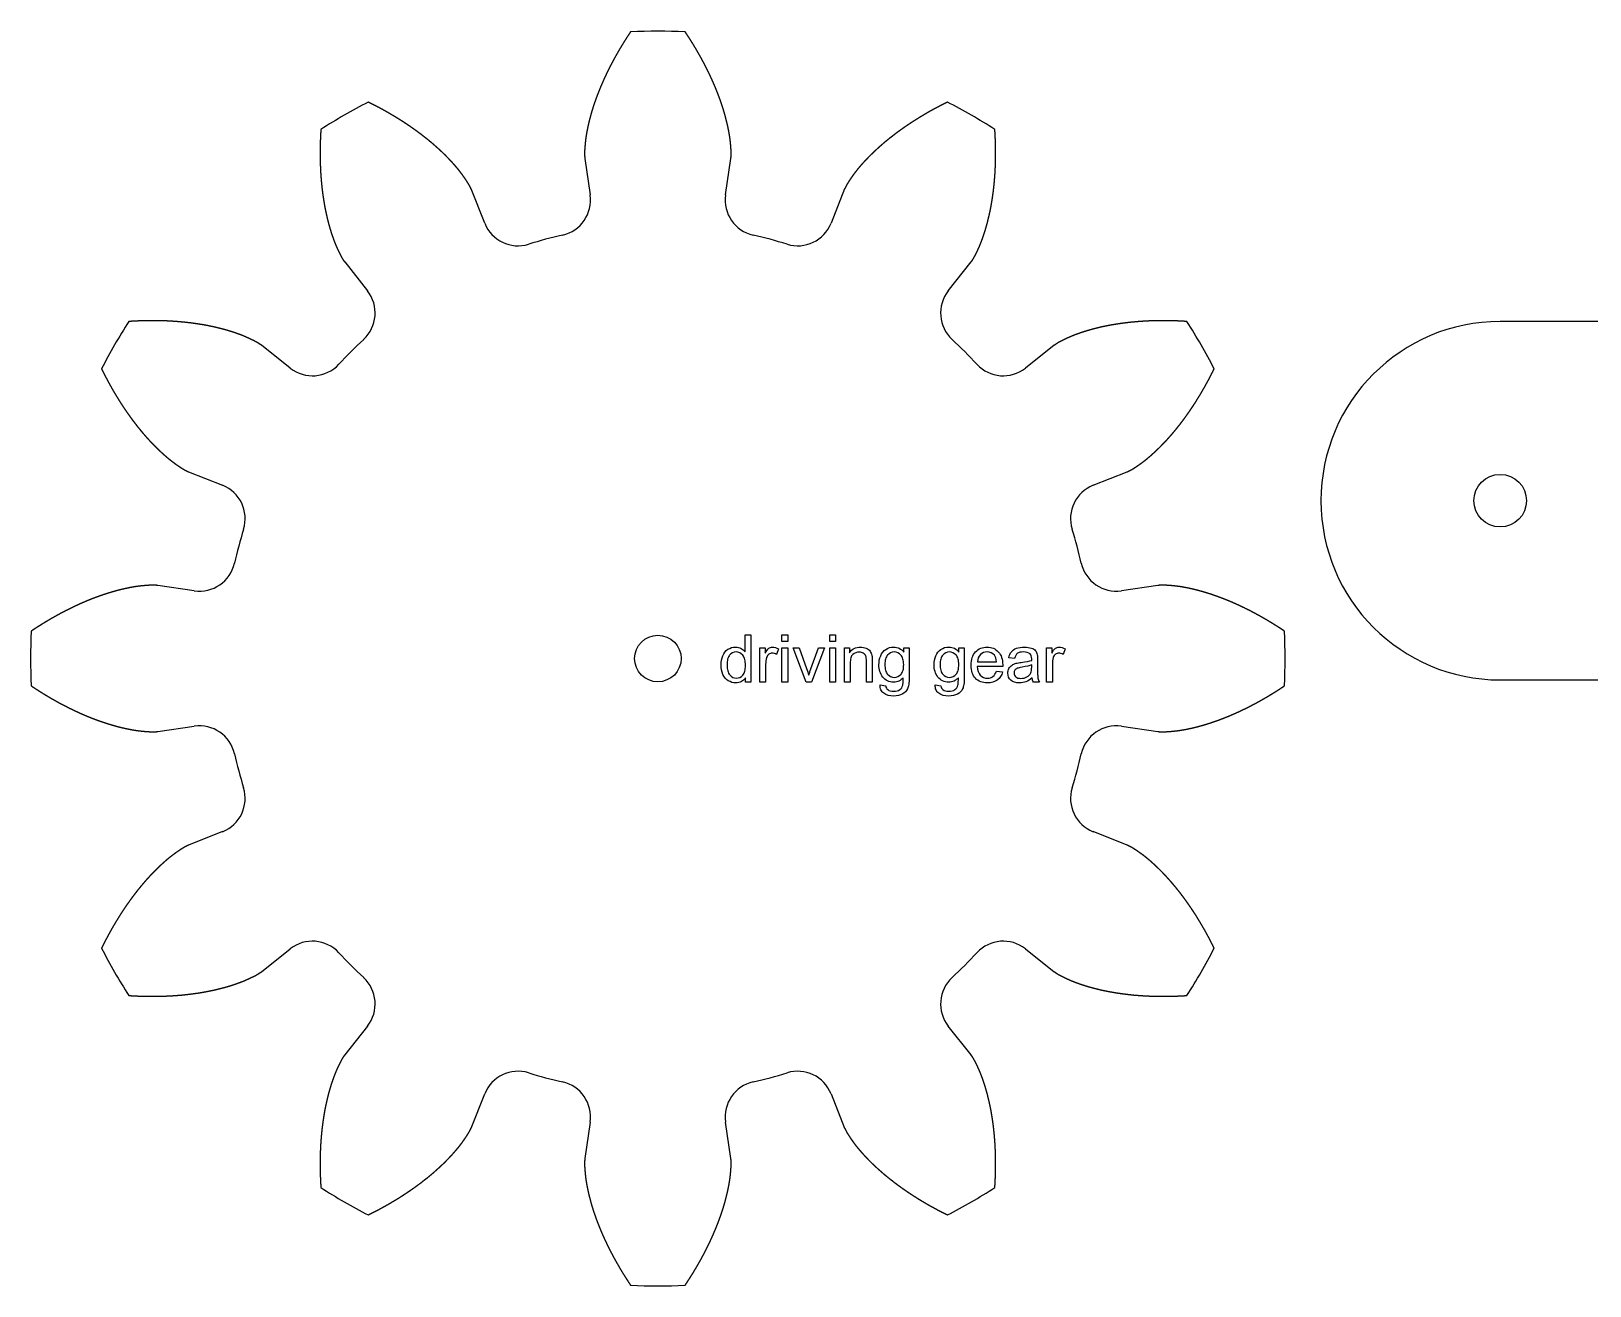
# Model space of a CAD drawing. Header units: millimetres. Extents: x 18 to 1169, y 18 to 1181.
# Drawn here: x 234.1 to 495, y 564.6 to 774.6 of the extents above; entities that cross this region are included whole.
import ezdxf

# ---------------------------------------------------------------- set-up
doc = ezdxf.new("R2010")
doc.units = ezdxf.units.MM
doc.layers.add('cut', color=5, linetype='Continuous', true_color=0x0000ff)
doc.layers.add('line engraving', color=1, linetype='Continuous', true_color=0xff0000)

msp = doc.modelspace()

# ---------------------------------------------------------------- linework, layer by layer
at = {"layer": 'cut', "color": 5, "true_color": 0x0000ff}
for p, q in [((326.78, 753.27), (327.67, 747.18)), ((350.33, 747.18), (351.22, 753.27)), ((310.01, 742.45), (307.74, 748.17)), ((370.26, 748.17), (367.99, 742.45)), ((286.58, 735.95), (290.39, 731.12)), ((387.61, 731.12), (391.42, 735.95)), ((277.47, 718.19), (272.64, 722.01)), ((405.36, 722.01), (400.53, 718.19)), ((260.42, 700.85), (266.14, 698.57)), ((411.86, 698.57), (417.58, 700.85)), ((261.41, 680.91), (255.31, 681.8)), ((422.69, 681.8), (416.59, 680.91)), ((255.31, 657.37), (261.41, 658.26)), ((416.59, 658.26), (422.69, 657.37)), ((266.14, 640.6), (260.42, 638.32)), ((417.58, 638.32), (411.86, 640.6)), ((272.64, 617.16), (277.47, 620.98)), ((400.53, 620.98), (405.36, 617.16)), ((290.39, 608.05), (286.58, 603.22)), ((391.42, 603.22), (387.61, 608.05)), ((307.74, 591), (310.01, 596.72)), ((367.99, 596.72), (370.26, 591)), ((327.67, 591.99), (326.78, 585.9)), ((351.22, 585.9), (350.33, 591.99))]:
    msp.add_line(p, q, dxfattribs=at)
msp.add_lwpolyline([(814.8, 726), (480, 726, 1), (480, 666), (814.8, 666, 1)], format="xyb", close=True, dxfattribs=at)
for centre, radius in [((480, 696), 4.4), ((339, 669.58), 3.9)]:
    msp.add_circle(centre, radius, dxfattribs=at)
for centre, radius, start, end in [((339, 669.58), 105, 87.5067, 92.4933), ((339, 669.58), 105, 117.5067, 122.4933), ((339, 669.58), 105, 57.5067, 62.4933), ((321.73, 746.31), 6, -77.3183, 8.3062), ((356.27, 746.31), 6, 171.6938, -102.6817), ((315.59, 744.66), 6, -158.3062, -72.6817), ((362.41, 744.66), 6, -107.3183, -21.6938), ((339, 669.58), 72.64, 102.6817, 107.3183), ((339, 669.58), 72.64, 72.6817, 77.3183), ((285.68, 727.4), 6, -47.3183, 38.3062), ((392.32, 727.4), 6, 141.6938, -132.6817), ((339, 669.58), 105, 147.5067, 152.4933), ((339, 669.58), 105, 27.5067, 32.4933), ((339, 669.58), 72.64, 132.6817, 137.3183), ((339, 669.58), 72.64, 42.6817, 47.3183), ((281.19, 722.9), 6, -128.3062, -42.6817), ((396.81, 722.9), 6, -137.3183, -51.6938), ((263.92, 693), 6, -17.3183, 68.3062), ((414.08, 693), 6, 111.6938, -162.6817), ((339, 669.58), 72.64, 162.6817, 167.3183), ((339, 669.58), 72.64, 12.6817, 17.3183), ((262.27, 686.85), 6, -98.3062, -12.6817), ((415.73, 686.85), 6, -167.3183, -81.6938), ((339, 669.58), 105, 177.5067, -177.5067), ((339, 669.58), 105, -2.4933, 2.4933), ((262.27, 652.32), 6, 12.6817, 98.3062), ((415.73, 652.32), 6, 81.6938, 167.3183), ((339, 669.58), 72.64, -167.3183, -162.6817), ((339, 669.58), 72.64, -17.3183, -12.6817), ((263.92, 646.17), 6, -68.3062, 17.3183), ((414.08, 646.17), 6, 162.6817, -111.6938), ((339, 669.58), 105, -152.4933, -147.5067), ((281.19, 616.27), 6, 42.6817, 128.3062), ((396.81, 616.27), 6, 51.6938, 137.3183), ((339, 669.58), 105, -32.4933, -27.5067), ((339, 669.58), 72.64, -137.3183, -132.6817), ((339, 669.58), 72.64, -47.3183, -42.6817), ((285.68, 611.77), 6, -38.3062, 47.3183), ((392.32, 611.77), 6, 132.6817, -141.6938), ((315.59, 594.5), 6, 72.6817, 158.3062), ((339, 669.58), 72.64, -107.3183, -102.6817), ((339, 669.58), 72.64, -77.3183, -72.6817), ((362.41, 594.5), 6, 21.6938, 107.3183), ((321.73, 592.86), 6, -8.3062, 77.3183), ((356.27, 592.86), 6, 102.6817, -171.6938), ((339, 669.58), 105, -122.4933, -117.5067), ((339, 669.58), 105, -62.4933, -57.5067), ((339, 669.58), 105, -92.4933, -87.5067)]:
    msp.add_arc(centre, radius, start, end, dxfattribs=at)
for points in [[(334.43, 774.48), (334.39, 774.43), (334.32, 774.31), (334.2, 774.14), (334.05, 773.9), (333.86, 773.61), (333.67, 773.32), (333.48, 773.02), (333.3, 772.73), (333.11, 772.43), (332.93, 772.14), (332.76, 771.84), (332.58, 771.55), (332.41, 771.25), (332.24, 770.95), (332.07, 770.66), (331.9, 770.36), (331.73, 770.06), (331.57, 769.76), (331.41, 769.46), (331.25, 769.16), (331.1, 768.86), (330.94, 768.56), (330.79, 768.26), (330.64, 767.96), (330.49, 767.66), (330.35, 767.35), (330.2, 767.05), (330.06, 766.75), (329.93, 766.44), (329.79, 766.14), (329.66, 765.84), (329.53, 765.53), (329.4, 765.23), (329.27, 764.92), (329.15, 764.62), (329.03, 764.31), (328.91, 764.01), (328.79, 763.7), (328.68, 763.4), (328.57, 763.09), (328.46, 762.78), (328.36, 762.48), (328.25, 762.17), (328.15, 761.86), (328.06, 761.55), (327.96, 761.25), (327.87, 760.94), (327.78, 760.63), (327.7, 760.32), (327.62, 760.02), (327.54, 759.71), (327.46, 759.4), (327.39, 759.09), (327.32, 758.78), (327.25, 758.48), (327.19, 758.17), (327.13, 757.86), (327.07, 757.55), (327.02, 757.24), (326.97, 756.94), (326.92, 756.63), (326.89, 756.32), (326.85, 756.01), (326.82, 755.71), (326.8, 755.4), (326.77, 755.09), (326.75, 754.79), (326.74, 754.48), (326.73, 754.18), (326.73, 753.87), (326.74, 753.63), (326.76, 753.45), (326.77, 753.33), (326.78, 753.27)], [(351.22, 753.27), (351.23, 753.33), (351.24, 753.45), (351.26, 753.63), (351.27, 753.87), (351.27, 754.18), (351.26, 754.48), (351.25, 754.79), (351.23, 755.09), (351.2, 755.4), (351.18, 755.71), (351.15, 756.01), (351.11, 756.32), (351.08, 756.63), (351.03, 756.94), (350.98, 757.24), (350.93, 757.55), (350.87, 757.86), (350.81, 758.17), (350.75, 758.48), (350.68, 758.78), (350.61, 759.09), (350.54, 759.4), (350.46, 759.71), (350.38, 760.02), (350.3, 760.32), (350.22, 760.63), (350.13, 760.94), (350.04, 761.25), (349.94, 761.55), (349.85, 761.86), (349.75, 762.17), (349.64, 762.48), (349.54, 762.78), (349.43, 763.09), (349.32, 763.4), (349.21, 763.7), (349.09, 764.01), (348.97, 764.31), (348.85, 764.62), (348.73, 764.92), (348.6, 765.23), (348.47, 765.53), (348.34, 765.84), (348.21, 766.14), (348.07, 766.44), (347.94, 766.75), (347.8, 767.05), (347.65, 767.35), (347.51, 767.66), (347.36, 767.96), (347.21, 768.26), (347.06, 768.56), (346.9, 768.86), (346.75, 769.16), (346.59, 769.46), (346.43, 769.76), (346.27, 770.06), (346.1, 770.36), (345.93, 770.66), (345.76, 770.95), (345.59, 771.25), (345.42, 771.55), (345.24, 771.84), (345.07, 772.14), (344.89, 772.43), (344.7, 772.73), (344.52, 773.02), (344.33, 773.32), (344.14, 773.61), (343.95, 773.9), (343.8, 774.14), (343.68, 774.31), (343.61, 774.43), (343.57, 774.48)], [(307.74, 748.17), (307.72, 748.22), (307.67, 748.33), (307.59, 748.5), (307.48, 748.72), (307.33, 748.98), (307.17, 749.24), (307, 749.5), (306.83, 749.75), (306.66, 750.01), (306.48, 750.26), (306.31, 750.51), (306.12, 750.76), (305.94, 751), (305.74, 751.25), (305.55, 751.49), (305.35, 751.73), (305.14, 751.97), (304.94, 752.21), (304.73, 752.44), (304.52, 752.67), (304.3, 752.91), (304.09, 753.14), (303.87, 753.37), (303.64, 753.59), (303.42, 753.82), (303.19, 754.04), (302.96, 754.26), (302.73, 754.48), (302.49, 754.7), (302.25, 754.92), (302.01, 755.14), (301.77, 755.35), (301.53, 755.57), (301.28, 755.78), (301.03, 755.99), (300.78, 756.2), (300.53, 756.4), (300.27, 756.61), (300.01, 756.81), (299.75, 757.01), (299.49, 757.22), (299.23, 757.42), (298.96, 757.61), (298.7, 757.81), (298.43, 758), (298.16, 758.2), (297.88, 758.39), (297.61, 758.58), (297.33, 758.77), (297.05, 758.96), (296.77, 759.14), (296.49, 759.33), (296.21, 759.51), (295.92, 759.69), (295.63, 759.87), (295.35, 760.05), (295.06, 760.23), (294.76, 760.41), (294.47, 760.58), (294.17, 760.75), (293.88, 760.93), (293.58, 761.1), (293.28, 761.26), (292.98, 761.43), (292.67, 761.6), (292.37, 761.76), (292.06, 761.92), (291.75, 762.09), (291.44, 762.24), (291.13, 762.4), (290.88, 762.53), (290.69, 762.62), (290.57, 762.68), (290.51, 762.71)], [(387.49, 762.71), (387.43, 762.68), (387.31, 762.62), (387.12, 762.53), (386.87, 762.4), (386.56, 762.24), (386.25, 762.09), (385.94, 761.92), (385.63, 761.76), (385.33, 761.6), (385.02, 761.43), (384.72, 761.26), (384.42, 761.1), (384.12, 760.93), (383.83, 760.75), (383.53, 760.58), (383.24, 760.41), (382.94, 760.23), (382.65, 760.05), (382.37, 759.87), (382.08, 759.69), (381.79, 759.51), (381.51, 759.33), (381.23, 759.14), (380.95, 758.96), (380.67, 758.77), (380.39, 758.58), (380.12, 758.39), (379.84, 758.2), (379.57, 758), (379.3, 757.81), (379.04, 757.61), (378.77, 757.42), (378.51, 757.22), (378.25, 757.01), (377.99, 756.81), (377.73, 756.61), (377.47, 756.4), (377.22, 756.2), (376.97, 755.99), (376.72, 755.78), (376.47, 755.57), (376.23, 755.35), (375.99, 755.14), (375.75, 754.92), (375.51, 754.7), (375.27, 754.48), (375.04, 754.26), (374.81, 754.04), (374.58, 753.82), (374.36, 753.59), (374.13, 753.37), (373.91, 753.14), (373.7, 752.91), (373.48, 752.67), (373.27, 752.44), (373.06, 752.21), (372.86, 751.97), (372.65, 751.73), (372.45, 751.49), (372.26, 751.25), (372.06, 751), (371.88, 750.76), (371.69, 750.51), (371.52, 750.26), (371.34, 750.01), (371.17, 749.75), (371, 749.5), (370.83, 749.24), (370.67, 748.98), (370.52, 748.72), (370.41, 748.5), (370.33, 748.33), (370.28, 748.22), (370.26, 748.17)], [(282.59, 758.15), (282.59, 758.08), (282.58, 757.94), (282.57, 757.73), (282.55, 757.45), (282.53, 757.1), (282.52, 756.75), (282.5, 756.4), (282.49, 756.06), (282.48, 755.71), (282.47, 755.37), (282.46, 755.02), (282.46, 754.68), (282.46, 754.33), (282.46, 753.99), (282.46, 753.65), (282.46, 753.31), (282.47, 752.96), (282.48, 752.62), (282.49, 752.28), (282.5, 751.95), (282.52, 751.61), (282.53, 751.27), (282.55, 750.93), (282.57, 750.6), (282.6, 750.26), (282.62, 749.93), (282.65, 749.6), (282.68, 749.26), (282.71, 748.93), (282.75, 748.6), (282.78, 748.27), (282.82, 747.94), (282.86, 747.61), (282.91, 747.29), (282.95, 746.96), (283, 746.64), (283.05, 746.31), (283.1, 745.99), (283.16, 745.67), (283.21, 745.35), (283.27, 745.03), (283.34, 744.71), (283.4, 744.39), (283.47, 744.08), (283.54, 743.76), (283.61, 743.45), (283.69, 743.14), (283.76, 742.83), (283.84, 742.52), (283.92, 742.21), (284.01, 741.9), (284.1, 741.6), (284.19, 741.29), (284.28, 740.99), (284.38, 740.69), (284.48, 740.39), (284.58, 740.1), (284.69, 739.8), (284.79, 739.51), (284.9, 739.22), (285.02, 738.93), (285.14, 738.64), (285.26, 738.36), (285.39, 738.08), (285.52, 737.8), (285.66, 737.53), (285.79, 737.25), (285.93, 736.98), (286.07, 736.71), (286.23, 736.44), (286.36, 736.24), (286.47, 736.09), (286.54, 736), (286.58, 735.95)], [(391.42, 735.95), (391.46, 736), (391.53, 736.09), (391.64, 736.24), (391.77, 736.44), (391.93, 736.71), (392.07, 736.98), (392.21, 737.25), (392.34, 737.53), (392.48, 737.8), (392.61, 738.08), (392.74, 738.36), (392.86, 738.64), (392.98, 738.93), (393.1, 739.22), (393.21, 739.51), (393.31, 739.8), (393.42, 740.1), (393.52, 740.39), (393.62, 740.69), (393.72, 740.99), (393.81, 741.29), (393.9, 741.6), (393.99, 741.9), (394.08, 742.21), (394.16, 742.52), (394.24, 742.83), (394.31, 743.14), (394.39, 743.45), (394.46, 743.76), (394.53, 744.08), (394.6, 744.39), (394.66, 744.71), (394.73, 745.03), (394.79, 745.35), (394.84, 745.67), (394.9, 745.99), (394.95, 746.31), (395, 746.64), (395.05, 746.96), (395.09, 747.29), (395.14, 747.61), (395.18, 747.94), (395.22, 748.27), (395.25, 748.6), (395.29, 748.93), (395.32, 749.26), (395.35, 749.6), (395.38, 749.93), (395.4, 750.26), (395.43, 750.6), (395.45, 750.93), (395.47, 751.27), (395.48, 751.61), (395.5, 751.95), (395.51, 752.28), (395.52, 752.62), (395.53, 752.96), (395.54, 753.31), (395.54, 753.65), (395.54, 753.99), (395.54, 754.33), (395.54, 754.68), (395.54, 755.02), (395.53, 755.37), (395.52, 755.71), (395.51, 756.06), (395.5, 756.4), (395.48, 756.75), (395.47, 757.1), (395.45, 757.45), (395.43, 757.73), (395.42, 757.94), (395.41, 758.08), (395.41, 758.15)], [(272.64, 722.01), (272.59, 722.05), (272.49, 722.12), (272.34, 722.22), (272.14, 722.36), (271.88, 722.51), (271.61, 722.65), (271.33, 722.79), (271.06, 722.93), (270.78, 723.06), (270.5, 723.19), (270.22, 723.32), (269.94, 723.44), (269.65, 723.56), (269.37, 723.68), (269.07, 723.79), (268.78, 723.9), (268.49, 724), (268.19, 724.1), (267.89, 724.2), (267.59, 724.3), (267.29, 724.39), (266.99, 724.49), (266.68, 724.57), (266.38, 724.66), (266.07, 724.74), (265.76, 724.82), (265.45, 724.9), (265.14, 724.97), (264.82, 725.05), (264.51, 725.12), (264.19, 725.18), (263.87, 725.25), (263.56, 725.31), (263.24, 725.37), (262.92, 725.43), (262.59, 725.48), (262.27, 725.53), (261.95, 725.58), (261.62, 725.63), (261.3, 725.68), (260.97, 725.72), (260.64, 725.76), (260.31, 725.8), (259.98, 725.84), (259.65, 725.87), (259.32, 725.9), (258.99, 725.93), (258.66, 725.96), (258.32, 725.99), (257.99, 726.01), (257.65, 726.03), (257.31, 726.05), (256.98, 726.07), (256.64, 726.08), (256.3, 726.1), (255.96, 726.11), (255.62, 726.11), (255.28, 726.12), (254.94, 726.12), (254.59, 726.13), (254.25, 726.13), (253.91, 726.12), (253.56, 726.12), (253.22, 726.11), (252.87, 726.11), (252.53, 726.1), (252.18, 726.08), (251.83, 726.07), (251.48, 726.05), (251.14, 726.03), (250.86, 726.02), (250.65, 726), (250.51, 725.99), (250.44, 725.99)], [(427.56, 725.99), (427.49, 725.99), (427.35, 726), (427.14, 726.02), (426.86, 726.03), (426.52, 726.05), (426.17, 726.07), (425.82, 726.08), (425.47, 726.1), (425.13, 726.11), (424.78, 726.11), (424.44, 726.12), (424.09, 726.12), (423.75, 726.13), (423.41, 726.13), (423.06, 726.12), (422.72, 726.12), (422.38, 726.11), (422.04, 726.11), (421.7, 726.1), (421.36, 726.08), (421.02, 726.07), (420.69, 726.05), (420.35, 726.03), (420.01, 726.01), (419.68, 725.99), (419.34, 725.96), (419.01, 725.93), (418.68, 725.9), (418.35, 725.87), (418.02, 725.84), (417.69, 725.8), (417.36, 725.76), (417.03, 725.72), (416.7, 725.68), (416.38, 725.63), (416.05, 725.58), (415.73, 725.53), (415.41, 725.48), (415.08, 725.43), (414.76, 725.37), (414.44, 725.31), (414.13, 725.25), (413.81, 725.18), (413.49, 725.12), (413.18, 725.05), (412.86, 724.97), (412.55, 724.9), (412.24, 724.82), (411.93, 724.74), (411.62, 724.66), (411.32, 724.57), (411.01, 724.49), (410.71, 724.39), (410.41, 724.3), (410.11, 724.2), (409.81, 724.1), (409.51, 724), (409.22, 723.9), (408.93, 723.79), (408.63, 723.68), (408.35, 723.56), (408.06, 723.44), (407.78, 723.32), (407.5, 723.19), (407.22, 723.06), (406.94, 722.93), (406.67, 722.79), (406.39, 722.65), (406.12, 722.51), (405.86, 722.36), (405.66, 722.22), (405.51, 722.12), (405.41, 722.05), (405.36, 722.01)], [(245.87, 718.08), (245.9, 718.02), (245.96, 717.89), (246.06, 717.7), (246.18, 717.45), (246.34, 717.14), (246.5, 716.83), (246.66, 716.52), (246.82, 716.22), (246.99, 715.91), (247.15, 715.61), (247.32, 715.31), (247.49, 715.01), (247.66, 714.71), (247.83, 714.41), (248, 714.11), (248.18, 713.82), (248.35, 713.53), (248.53, 713.24), (248.71, 712.95), (248.89, 712.66), (249.07, 712.38), (249.25, 712.09), (249.44, 711.81), (249.63, 711.53), (249.81, 711.25), (250, 710.98), (250.19, 710.7), (250.39, 710.43), (250.58, 710.16), (250.77, 709.89), (250.97, 709.62), (251.17, 709.35), (251.37, 709.09), (251.57, 708.83), (251.77, 708.57), (251.98, 708.31), (252.18, 708.06), (252.39, 707.8), (252.6, 707.55), (252.81, 707.3), (253.02, 707.06), (253.23, 706.81), (253.45, 706.57), (253.66, 706.33), (253.88, 706.09), (254.1, 705.86), (254.32, 705.62), (254.54, 705.39), (254.77, 705.17), (254.99, 704.94), (255.22, 704.72), (255.45, 704.5), (255.68, 704.28), (255.91, 704.07), (256.14, 703.86), (256.38, 703.65), (256.61, 703.44), (256.85, 703.24), (257.09, 703.04), (257.33, 702.84), (257.58, 702.65), (257.83, 702.46), (258.07, 702.28), (258.33, 702.1), (258.58, 701.92), (258.83, 701.75), (259.09, 701.58), (259.34, 701.41), (259.6, 701.25), (259.87, 701.1), (260.08, 700.99), (260.25, 700.92), (260.36, 700.87), (260.42, 700.85)], [(417.58, 700.85), (417.64, 700.87), (417.75, 700.92), (417.92, 700.99), (418.13, 701.1), (418.4, 701.25), (418.66, 701.41), (418.91, 701.58), (419.17, 701.75), (419.42, 701.92), (419.67, 702.1), (419.93, 702.28), (420.17, 702.46), (420.42, 702.65), (420.67, 702.84), (420.91, 703.04), (421.15, 703.24), (421.39, 703.44), (421.62, 703.65), (421.86, 703.86), (422.09, 704.07), (422.32, 704.28), (422.55, 704.5), (422.78, 704.72), (423.01, 704.94), (423.23, 705.17), (423.46, 705.39), (423.68, 705.62), (423.9, 705.86), (424.12, 706.09), (424.34, 706.33), (424.55, 706.57), (424.77, 706.81), (424.98, 707.06), (425.19, 707.3), (425.4, 707.55), (425.61, 707.8), (425.82, 708.06), (426.02, 708.31), (426.23, 708.57), (426.43, 708.83), (426.63, 709.09), (426.83, 709.35), (427.03, 709.62), (427.23, 709.89), (427.42, 710.16), (427.61, 710.43), (427.81, 710.7), (428, 710.98), (428.19, 711.25), (428.37, 711.53), (428.56, 711.81), (428.75, 712.09), (428.93, 712.38), (429.11, 712.66), (429.29, 712.95), (429.47, 713.24), (429.65, 713.53), (429.82, 713.82), (430, 714.11), (430.17, 714.41), (430.34, 714.71), (430.51, 715.01), (430.68, 715.31), (430.85, 715.61), (431.01, 715.91), (431.18, 716.22), (431.34, 716.52), (431.5, 716.83), (431.66, 717.14), (431.82, 717.45), (431.94, 717.7), (432.04, 717.89), (432.1, 718.02), (432.13, 718.08)], [(255.31, 681.8), (255.25, 681.81), (255.13, 681.83), (254.95, 681.84), (254.71, 681.86), (254.41, 681.86), (254.1, 681.85), (253.8, 681.83), (253.49, 681.81), (253.18, 681.79), (252.88, 681.76), (252.57, 681.73), (252.26, 681.7), (251.96, 681.66), (251.65, 681.62), (251.34, 681.57), (251.03, 681.51), (250.72, 681.46), (250.42, 681.4), (250.11, 681.33), (249.8, 681.27), (249.49, 681.2), (249.18, 681.12), (248.88, 681.05), (248.57, 680.97), (248.26, 680.89), (247.95, 680.8), (247.64, 680.71), (247.34, 680.62), (247.03, 680.53), (246.72, 680.43), (246.42, 680.33), (246.11, 680.23), (245.8, 680.12), (245.49, 680.01), (245.19, 679.9), (244.88, 679.79), (244.58, 679.67), (244.27, 679.56), (243.97, 679.44), (243.66, 679.31), (243.36, 679.19), (243.05, 679.06), (242.75, 678.93), (242.44, 678.79), (242.14, 678.66), (241.84, 678.52), (241.53, 678.38), (241.23, 678.24), (240.93, 678.09), (240.63, 677.94), (240.33, 677.79), (240.02, 677.64), (239.72, 677.49), (239.42, 677.33), (239.12, 677.17), (238.82, 677.01), (238.52, 676.85), (238.23, 676.69), (237.93, 676.52), (237.63, 676.35), (237.33, 676.18), (237.04, 676), (236.74, 675.83), (236.45, 675.65), (236.15, 675.47), (235.86, 675.29), (235.56, 675.1), (235.27, 674.92), (234.97, 674.73), (234.68, 674.54), (234.45, 674.39), (234.27, 674.27), (234.16, 674.19), (234.1, 674.15)], [(443.9, 674.15), (443.84, 674.19), (443.73, 674.27), (443.55, 674.39), (443.32, 674.54), (443.03, 674.73), (442.73, 674.92), (442.44, 675.1), (442.14, 675.29), (441.85, 675.47), (441.55, 675.65), (441.26, 675.83), (440.96, 676), (440.67, 676.18), (440.37, 676.35), (440.07, 676.52), (439.77, 676.69), (439.48, 676.85), (439.18, 677.01), (438.88, 677.17), (438.58, 677.33), (438.28, 677.49), (437.98, 677.64), (437.67, 677.79), (437.37, 677.94), (437.07, 678.09), (436.77, 678.24), (436.47, 678.38), (436.16, 678.52), (435.86, 678.66), (435.56, 678.79), (435.25, 678.93), (434.95, 679.06), (434.64, 679.19), (434.34, 679.31), (434.03, 679.44), (433.73, 679.56), (433.42, 679.67), (433.12, 679.79), (432.81, 679.9), (432.51, 680.01), (432.2, 680.12), (431.89, 680.23), (431.58, 680.33), (431.28, 680.43), (430.97, 680.53), (430.66, 680.62), (430.36, 680.71), (430.05, 680.8), (429.74, 680.89), (429.43, 680.97), (429.12, 681.05), (428.82, 681.12), (428.51, 681.2), (428.2, 681.27), (427.89, 681.33), (427.58, 681.4), (427.28, 681.46), (426.97, 681.51), (426.66, 681.57), (426.35, 681.62), (426.04, 681.66), (425.74, 681.7), (425.43, 681.73), (425.12, 681.76), (424.82, 681.79), (424.51, 681.81), (424.2, 681.83), (423.9, 681.85), (423.59, 681.86), (423.29, 681.86), (423.05, 681.84), (422.87, 681.83), (422.75, 681.81), (422.69, 681.8)], [(234.1, 665.02), (234.16, 664.98), (234.27, 664.9), (234.45, 664.78), (234.68, 664.63), (234.97, 664.44), (235.27, 664.25), (235.56, 664.06), (235.86, 663.88), (236.15, 663.7), (236.45, 663.52), (236.74, 663.34), (237.04, 663.16), (237.33, 662.99), (237.63, 662.82), (237.93, 662.65), (238.23, 662.48), (238.52, 662.32), (238.82, 662.15), (239.12, 661.99), (239.42, 661.84), (239.72, 661.68), (240.02, 661.53), (240.33, 661.37), (240.63, 661.22), (240.93, 661.08), (241.23, 660.93), (241.53, 660.79), (241.84, 660.65), (242.14, 660.51), (242.44, 660.37), (242.75, 660.24), (243.05, 660.11), (243.36, 659.98), (243.66, 659.86), (243.97, 659.73), (244.27, 659.61), (244.58, 659.49), (244.88, 659.38), (245.19, 659.26), (245.49, 659.15), (245.8, 659.05), (246.11, 658.94), (246.42, 658.84), (246.72, 658.74), (247.03, 658.64), (247.34, 658.55), (247.64, 658.46), (247.95, 658.37), (248.26, 658.28), (248.57, 658.2), (248.88, 658.12), (249.18, 658.04), (249.49, 657.97), (249.8, 657.9), (250.11, 657.84), (250.42, 657.77), (250.72, 657.71), (251.03, 657.66), (251.34, 657.6), (251.65, 657.55), (251.96, 657.51), (252.26, 657.47), (252.57, 657.44), (252.88, 657.41), (253.18, 657.38), (253.49, 657.36), (253.8, 657.34), (254.1, 657.32), (254.41, 657.31), (254.71, 657.31), (254.95, 657.32), (255.13, 657.34), (255.25, 657.36), (255.31, 657.37)], [(422.69, 657.37), (422.75, 657.36), (422.87, 657.34), (423.05, 657.32), (423.29, 657.31), (423.59, 657.31), (423.9, 657.32), (424.2, 657.34), (424.51, 657.36), (424.82, 657.38), (425.12, 657.41), (425.43, 657.44), (425.74, 657.47), (426.04, 657.51), (426.35, 657.55), (426.66, 657.6), (426.97, 657.66), (427.28, 657.71), (427.58, 657.77), (427.89, 657.84), (428.2, 657.9), (428.51, 657.97), (428.82, 658.04), (429.12, 658.12), (429.43, 658.2), (429.74, 658.28), (430.05, 658.37), (430.36, 658.46), (430.66, 658.55), (430.97, 658.64), (431.28, 658.74), (431.58, 658.84), (431.89, 658.94), (432.2, 659.05), (432.51, 659.15), (432.81, 659.26), (433.12, 659.38), (433.42, 659.49), (433.73, 659.61), (434.03, 659.73), (434.34, 659.86), (434.64, 659.98), (434.95, 660.11), (435.25, 660.24), (435.56, 660.37), (435.86, 660.51), (436.16, 660.65), (436.47, 660.79), (436.77, 660.93), (437.07, 661.08), (437.37, 661.22), (437.67, 661.37), (437.98, 661.53), (438.28, 661.68), (438.58, 661.84), (438.88, 661.99), (439.18, 662.15), (439.48, 662.32), (439.77, 662.48), (440.07, 662.65), (440.37, 662.82), (440.67, 662.99), (440.96, 663.16), (441.26, 663.34), (441.55, 663.52), (441.85, 663.7), (442.14, 663.88), (442.44, 664.06), (442.73, 664.25), (443.03, 664.44), (443.32, 664.63), (443.55, 664.78), (443.73, 664.9), (443.84, 664.98), (443.9, 665.02)], [(260.42, 638.32), (260.36, 638.3), (260.25, 638.25), (260.08, 638.18), (259.87, 638.07), (259.6, 637.92), (259.34, 637.75), (259.09, 637.59), (258.83, 637.42), (258.58, 637.24), (258.33, 637.07), (258.07, 636.89), (257.83, 636.71), (257.58, 636.52), (257.33, 636.33), (257.09, 636.13), (256.85, 635.93), (256.61, 635.73), (256.38, 635.52), (256.14, 635.31), (255.91, 635.1), (255.68, 634.89), (255.45, 634.67), (255.22, 634.45), (254.99, 634.23), (254.77, 634), (254.54, 633.77), (254.32, 633.54), (254.1, 633.31), (253.88, 633.07), (253.66, 632.84), (253.45, 632.6), (253.23, 632.36), (253.02, 632.11), (252.81, 631.86), (252.6, 631.62), (252.39, 631.36), (252.18, 631.11), (251.98, 630.86), (251.77, 630.6), (251.57, 630.34), (251.37, 630.08), (251.17, 629.81), (250.97, 629.55), (250.77, 629.28), (250.58, 629.01), (250.39, 628.74), (250.19, 628.47), (250, 628.19), (249.81, 627.92), (249.63, 627.64), (249.44, 627.36), (249.25, 627.08), (249.07, 626.79), (248.89, 626.51), (248.71, 626.22), (248.53, 625.93), (248.35, 625.64), (248.18, 625.35), (248, 625.05), (247.83, 624.76), (247.66, 624.46), (247.49, 624.16), (247.32, 623.86), (247.15, 623.56), (246.99, 623.26), (246.82, 622.95), (246.66, 622.64), (246.5, 622.34), (246.34, 622.03), (246.18, 621.72), (246.06, 621.47), (245.96, 621.28), (245.9, 621.15), (245.87, 621.09)], [(432.13, 621.09), (432.1, 621.15), (432.04, 621.28), (431.94, 621.47), (431.82, 621.72), (431.66, 622.03), (431.5, 622.34), (431.34, 622.64), (431.18, 622.95), (431.01, 623.26), (430.85, 623.56), (430.68, 623.86), (430.51, 624.16), (430.34, 624.46), (430.17, 624.76), (430, 625.05), (429.82, 625.35), (429.65, 625.64), (429.47, 625.93), (429.29, 626.22), (429.11, 626.51), (428.93, 626.79), (428.75, 627.08), (428.56, 627.36), (428.37, 627.64), (428.19, 627.92), (428, 628.19), (427.81, 628.47), (427.61, 628.74), (427.42, 629.01), (427.23, 629.28), (427.03, 629.55), (426.83, 629.81), (426.63, 630.08), (426.43, 630.34), (426.23, 630.6), (426.02, 630.86), (425.82, 631.11), (425.61, 631.36), (425.4, 631.62), (425.19, 631.86), (424.98, 632.11), (424.77, 632.36), (424.55, 632.6), (424.34, 632.84), (424.12, 633.07), (423.9, 633.31), (423.68, 633.54), (423.46, 633.77), (423.23, 634), (423.01, 634.23), (422.78, 634.45), (422.55, 634.67), (422.32, 634.89), (422.09, 635.1), (421.86, 635.31), (421.62, 635.52), (421.39, 635.73), (421.15, 635.93), (420.91, 636.13), (420.67, 636.33), (420.42, 636.52), (420.17, 636.71), (419.93, 636.89), (419.67, 637.07), (419.42, 637.24), (419.17, 637.42), (418.91, 637.59), (418.66, 637.75), (418.4, 637.92), (418.13, 638.07), (417.92, 638.18), (417.75, 638.25), (417.64, 638.3), (417.58, 638.32)], [(250.44, 613.18), (250.51, 613.17), (250.65, 613.16), (250.86, 613.15), (251.14, 613.13), (251.48, 613.12), (251.83, 613.1), (252.18, 613.08), (252.53, 613.07), (252.87, 613.06), (253.22, 613.05), (253.56, 613.05), (253.91, 613.04), (254.25, 613.04), (254.59, 613.04), (254.94, 613.04), (255.28, 613.05), (255.62, 613.05), (255.96, 613.06), (256.3, 613.07), (256.64, 613.09), (256.98, 613.1), (257.31, 613.12), (257.65, 613.14), (257.99, 613.16), (258.32, 613.18), (258.66, 613.21), (258.99, 613.23), (259.32, 613.26), (259.65, 613.3), (259.98, 613.33), (260.31, 613.37), (260.64, 613.41), (260.97, 613.45), (261.3, 613.49), (261.62, 613.54), (261.95, 613.58), (262.27, 613.63), (262.59, 613.69), (262.92, 613.74), (263.24, 613.8), (263.56, 613.86), (263.87, 613.92), (264.19, 613.99), (264.51, 614.05), (264.82, 614.12), (265.14, 614.19), (265.45, 614.27), (265.76, 614.35), (266.07, 614.43), (266.38, 614.51), (266.68, 614.59), (266.99, 614.68), (267.29, 614.77), (267.59, 614.87), (267.89, 614.96), (268.19, 615.06), (268.49, 615.17), (268.78, 615.27), (269.07, 615.38), (269.37, 615.49), (269.65, 615.6), (269.94, 615.72), (270.22, 615.85), (270.5, 615.98), (270.78, 616.11), (271.06, 616.24), (271.33, 616.38), (271.61, 616.51), (271.88, 616.66), (272.14, 616.81), (272.34, 616.94), (272.49, 617.05), (272.59, 617.12), (272.64, 617.16)], [(405.36, 617.16), (405.41, 617.12), (405.51, 617.05), (405.66, 616.94), (405.86, 616.81), (406.12, 616.66), (406.39, 616.51), (406.67, 616.38), (406.94, 616.24), (407.22, 616.11), (407.5, 615.98), (407.78, 615.85), (408.06, 615.72), (408.35, 615.6), (408.63, 615.49), (408.93, 615.38), (409.22, 615.27), (409.51, 615.17), (409.81, 615.06), (410.11, 614.96), (410.41, 614.87), (410.71, 614.77), (411.01, 614.68), (411.32, 614.59), (411.62, 614.51), (411.93, 614.43), (412.24, 614.35), (412.55, 614.27), (412.86, 614.19), (413.18, 614.12), (413.49, 614.05), (413.81, 613.99), (414.13, 613.92), (414.44, 613.86), (414.76, 613.8), (415.08, 613.74), (415.41, 613.69), (415.73, 613.63), (416.05, 613.58), (416.38, 613.54), (416.7, 613.49), (417.03, 613.45), (417.36, 613.41), (417.69, 613.37), (418.02, 613.33), (418.35, 613.3), (418.68, 613.26), (419.01, 613.23), (419.34, 613.21), (419.68, 613.18), (420.01, 613.16), (420.35, 613.14), (420.69, 613.12), (421.02, 613.1), (421.36, 613.09), (421.7, 613.07), (422.04, 613.06), (422.38, 613.05), (422.72, 613.05), (423.06, 613.04), (423.41, 613.04), (423.75, 613.04), (424.09, 613.04), (424.44, 613.05), (424.78, 613.05), (425.13, 613.06), (425.47, 613.07), (425.82, 613.08), (426.17, 613.1), (426.52, 613.12), (426.86, 613.13), (427.14, 613.15), (427.35, 613.16), (427.49, 613.17), (427.56, 613.18)], [(286.58, 603.22), (286.54, 603.17), (286.47, 603.08), (286.36, 602.93), (286.23, 602.72), (286.07, 602.46), (285.93, 602.19), (285.79, 601.92), (285.66, 601.64), (285.52, 601.37), (285.39, 601.09), (285.26, 600.81), (285.14, 600.52), (285.02, 600.24), (284.9, 599.95), (284.79, 599.66), (284.69, 599.37), (284.58, 599.07), (284.48, 598.77), (284.38, 598.48), (284.28, 598.18), (284.19, 597.87), (284.1, 597.57), (284.01, 597.27), (283.92, 596.96), (283.84, 596.65), (283.76, 596.34), (283.69, 596.03), (283.61, 595.72), (283.54, 595.41), (283.47, 595.09), (283.4, 594.78), (283.34, 594.46), (283.27, 594.14), (283.21, 593.82), (283.16, 593.5), (283.1, 593.18), (283.05, 592.86), (283, 592.53), (282.95, 592.21), (282.91, 591.88), (282.86, 591.55), (282.82, 591.23), (282.78, 590.9), (282.75, 590.57), (282.71, 590.24), (282.68, 589.91), (282.65, 589.57), (282.62, 589.24), (282.6, 588.91), (282.57, 588.57), (282.55, 588.23), (282.53, 587.9), (282.52, 587.56), (282.5, 587.22), (282.49, 586.88), (282.48, 586.54), (282.47, 586.2), (282.46, 585.86), (282.46, 585.52), (282.46, 585.18), (282.46, 584.83), (282.46, 584.49), (282.46, 584.15), (282.47, 583.8), (282.48, 583.46), (282.49, 583.11), (282.5, 582.76), (282.52, 582.42), (282.53, 582.07), (282.55, 581.72), (282.57, 581.44), (282.58, 581.23), (282.59, 581.09), (282.59, 581.02)], [(395.41, 581.02), (395.41, 581.09), (395.42, 581.23), (395.43, 581.44), (395.45, 581.72), (395.47, 582.07), (395.48, 582.42), (395.5, 582.76), (395.51, 583.11), (395.52, 583.46), (395.53, 583.8), (395.54, 584.15), (395.54, 584.49), (395.54, 584.83), (395.54, 585.18), (395.54, 585.52), (395.54, 585.86), (395.53, 586.2), (395.52, 586.54), (395.51, 586.88), (395.5, 587.22), (395.48, 587.56), (395.47, 587.9), (395.45, 588.23), (395.43, 588.57), (395.4, 588.91), (395.38, 589.24), (395.35, 589.57), (395.32, 589.91), (395.29, 590.24), (395.25, 590.57), (395.22, 590.9), (395.18, 591.23), (395.14, 591.55), (395.09, 591.88), (395.05, 592.21), (395, 592.53), (394.95, 592.86), (394.9, 593.18), (394.84, 593.5), (394.79, 593.82), (394.73, 594.14), (394.66, 594.46), (394.6, 594.78), (394.53, 595.09), (394.46, 595.41), (394.39, 595.72), (394.31, 596.03), (394.24, 596.34), (394.16, 596.65), (394.08, 596.96), (393.99, 597.27), (393.9, 597.57), (393.81, 597.87), (393.72, 598.18), (393.62, 598.48), (393.52, 598.77), (393.42, 599.07), (393.31, 599.37), (393.21, 599.66), (393.1, 599.95), (392.98, 600.24), (392.86, 600.52), (392.74, 600.81), (392.61, 601.09), (392.48, 601.37), (392.34, 601.64), (392.21, 601.92), (392.07, 602.19), (391.93, 602.46), (391.77, 602.72), (391.64, 602.93), (391.53, 603.08), (391.46, 603.17), (391.42, 603.22)], [(290.51, 576.45), (290.57, 576.48), (290.69, 576.55), (290.88, 576.64), (291.13, 576.77), (291.44, 576.92), (291.75, 577.08), (292.06, 577.24), (292.37, 577.41), (292.67, 577.57), (292.98, 577.74), (293.28, 577.9), (293.58, 578.07), (293.88, 578.24), (294.17, 578.41), (294.47, 578.59), (294.76, 578.76), (295.06, 578.94), (295.35, 579.11), (295.63, 579.29), (295.92, 579.47), (296.21, 579.66), (296.49, 579.84), (296.77, 580.02), (297.05, 580.21), (297.33, 580.4), (297.61, 580.59), (297.88, 580.78), (298.16, 580.97), (298.43, 581.16), (298.7, 581.36), (298.96, 581.55), (299.23, 581.75), (299.49, 581.95), (299.75, 582.15), (300.01, 582.36), (300.27, 582.56), (300.53, 582.77), (300.78, 582.97), (301.03, 583.18), (301.28, 583.39), (301.53, 583.6), (301.77, 583.82), (302.01, 584.03), (302.25, 584.25), (302.49, 584.46), (302.73, 584.68), (302.96, 584.9), (303.19, 585.13), (303.42, 585.35), (303.64, 585.58), (303.87, 585.8), (304.09, 586.03), (304.3, 586.26), (304.52, 586.49), (304.73, 586.73), (304.94, 586.96), (305.14, 587.2), (305.35, 587.44), (305.55, 587.68), (305.74, 587.92), (305.94, 588.16), (306.12, 588.41), (306.31, 588.66), (306.48, 588.91), (306.66, 589.16), (306.83, 589.42), (307, 589.67), (307.17, 589.93), (307.33, 590.19), (307.48, 590.45), (307.59, 590.67), (307.67, 590.83), (307.72, 590.95), (307.74, 591)], [(370.26, 591), (370.28, 590.95), (370.33, 590.83), (370.41, 590.67), (370.52, 590.45), (370.67, 590.19), (370.83, 589.93), (371, 589.67), (371.17, 589.42), (371.34, 589.16), (371.52, 588.91), (371.69, 588.66), (371.88, 588.41), (372.06, 588.16), (372.26, 587.92), (372.45, 587.68), (372.65, 587.44), (372.86, 587.2), (373.06, 586.96), (373.27, 586.73), (373.48, 586.49), (373.7, 586.26), (373.91, 586.03), (374.13, 585.8), (374.36, 585.58), (374.58, 585.35), (374.81, 585.13), (375.04, 584.9), (375.27, 584.68), (375.51, 584.46), (375.75, 584.25), (375.99, 584.03), (376.23, 583.82), (376.47, 583.6), (376.72, 583.39), (376.97, 583.18), (377.22, 582.97), (377.47, 582.77), (377.73, 582.56), (377.99, 582.36), (378.25, 582.15), (378.51, 581.95), (378.77, 581.75), (379.04, 581.55), (379.3, 581.36), (379.57, 581.16), (379.84, 580.97), (380.12, 580.78), (380.39, 580.59), (380.67, 580.4), (380.95, 580.21), (381.23, 580.02), (381.51, 579.84), (381.79, 579.66), (382.08, 579.47), (382.37, 579.29), (382.65, 579.11), (382.94, 578.94), (383.24, 578.76), (383.53, 578.59), (383.83, 578.41), (384.12, 578.24), (384.42, 578.07), (384.72, 577.9), (385.02, 577.74), (385.33, 577.57), (385.63, 577.41), (385.94, 577.24), (386.25, 577.08), (386.56, 576.92), (386.87, 576.77), (387.12, 576.64), (387.31, 576.55), (387.43, 576.48), (387.49, 576.45)], [(326.78, 585.9), (326.77, 585.84), (326.76, 585.72), (326.74, 585.54), (326.73, 585.29), (326.73, 584.99), (326.74, 584.69), (326.75, 584.38), (326.77, 584.07), (326.8, 583.77), (326.82, 583.46), (326.85, 583.15), (326.89, 582.85), (326.92, 582.54), (326.97, 582.23), (327.02, 581.92), (327.07, 581.62), (327.13, 581.31), (327.19, 581), (327.25, 580.69), (327.32, 580.38), (327.39, 580.08), (327.46, 579.77), (327.54, 579.46), (327.62, 579.15), (327.7, 578.84), (327.78, 578.54), (327.87, 578.23), (327.96, 577.92), (328.06, 577.61), (328.15, 577.31), (328.25, 577), (328.36, 576.69), (328.46, 576.39), (328.57, 576.08), (328.68, 575.77), (328.79, 575.47), (328.91, 575.16), (329.03, 574.85), (329.15, 574.55), (329.27, 574.24), (329.4, 573.94), (329.53, 573.64), (329.66, 573.33), (329.79, 573.03), (329.93, 572.72), (330.06, 572.42), (330.2, 572.12), (330.35, 571.81), (330.49, 571.51), (330.64, 571.21), (330.79, 570.91), (330.94, 570.61), (331.1, 570.31), (331.25, 570.01), (331.41, 569.71), (331.57, 569.41), (331.73, 569.11), (331.9, 568.81), (332.07, 568.51), (332.24, 568.21), (332.41, 567.92), (332.58, 567.62), (332.76, 567.32), (332.93, 567.03), (333.11, 566.73), (333.3, 566.44), (333.48, 566.15), (333.67, 565.85), (333.86, 565.56), (334.05, 565.27), (334.2, 565.03), (334.32, 564.86), (334.39, 564.74), (334.43, 564.68)], [(343.57, 564.68), (343.61, 564.74), (343.68, 564.86), (343.8, 565.03), (343.95, 565.27), (344.14, 565.56), (344.33, 565.85), (344.52, 566.15), (344.7, 566.44), (344.89, 566.73), (345.07, 567.03), (345.24, 567.32), (345.42, 567.62), (345.59, 567.92), (345.76, 568.21), (345.93, 568.51), (346.1, 568.81), (346.27, 569.11), (346.43, 569.41), (346.59, 569.71), (346.75, 570.01), (346.9, 570.31), (347.06, 570.61), (347.21, 570.91), (347.36, 571.21), (347.51, 571.51), (347.65, 571.81), (347.8, 572.12), (347.94, 572.42), (348.07, 572.72), (348.21, 573.03), (348.34, 573.33), (348.47, 573.64), (348.6, 573.94), (348.73, 574.24), (348.85, 574.55), (348.97, 574.85), (349.09, 575.16), (349.21, 575.47), (349.32, 575.77), (349.43, 576.08), (349.54, 576.39), (349.64, 576.69), (349.75, 577), (349.85, 577.31), (349.94, 577.61), (350.04, 577.92), (350.13, 578.23), (350.22, 578.54), (350.3, 578.84), (350.38, 579.15), (350.46, 579.46), (350.54, 579.77), (350.61, 580.08), (350.68, 580.38), (350.75, 580.69), (350.81, 581), (350.87, 581.31), (350.93, 581.62), (350.98, 581.92), (351.03, 582.23), (351.08, 582.54), (351.11, 582.85), (351.15, 583.15), (351.18, 583.46), (351.2, 583.77), (351.23, 584.07), (351.25, 584.38), (351.26, 584.69), (351.27, 584.99), (351.27, 585.29), (351.26, 585.54), (351.24, 585.72), (351.23, 585.84), (351.22, 585.9)]]:
    msp.add_open_spline(points, degree=5, dxfattribs=at)
at = {"layer": 'line engraving', "color": 1, "true_color": 0xff0000}
for points in [[(353.65, 665.62), (353.65, 666.35), (353.51, 666.15), (353.35, 665.97), (353.17, 665.83), (352.98, 665.71), (352.77, 665.61), (352.54, 665.55), (352.3, 665.51), (352.05, 665.49), (351.71, 665.52), (351.39, 665.59), (351.08, 665.71), (350.78, 665.87), (350.51, 666.08), (350.27, 666.32), (350.07, 666.61), (349.89, 666.93), (349.75, 667.28), (349.65, 667.66), (349.6, 668.06), (349.58, 668.49), (349.59, 668.91), (349.65, 669.31), (349.74, 669.69), (349.86, 670.05), (350.02, 670.38), (350.22, 670.66), (350.45, 670.91), (350.72, 671.12), (351.02, 671.28), (351.33, 671.4), (351.66, 671.47), (352, 671.49), (352.25, 671.48), (352.49, 671.44), (352.72, 671.37), (352.93, 671.27), (353.12, 671.15), (353.29, 671.02), (353.45, 670.87), (353.59, 670.7), (353.59, 673.54), (354.55, 673.54), (354.55, 665.62), (353.65, 665.62)], [(359.77, 672.43), (359.77, 673.54), (360.75, 673.54), (360.75, 672.43), (359.77, 672.43)], [(367.76, 672.43), (367.76, 673.54), (368.74, 673.54), (368.74, 672.43), (367.76, 672.43)], [(350.58, 668.49), (350.58, 668.22), (350.6, 667.97), (350.64, 667.74), (350.69, 667.52), (350.76, 667.33), (350.84, 667.15), (350.93, 666.98), (351.04, 666.84), (351.28, 666.6), (351.55, 666.43), (351.83, 666.33), (352.14, 666.29), (352.44, 666.33), (352.73, 666.42), (352.99, 666.59), (353.22, 666.81), (353.33, 666.95), (353.42, 667.11), (353.49, 667.28), (353.55, 667.47), (353.6, 667.68), (353.64, 667.91), (353.66, 668.15), (353.67, 668.41), (353.66, 668.69), (353.64, 668.96), (353.6, 669.2), (353.55, 669.43), (353.49, 669.63), (353.41, 669.82), (353.32, 669.99), (353.21, 670.14), (352.97, 670.38), (352.71, 670.55), (352.41, 670.65), (352.09, 670.69), (351.78, 670.65), (351.5, 670.55), (351.24, 670.39), (351.01, 670.16), (350.91, 670.01), (350.82, 669.85), (350.75, 669.67), (350.68, 669.47), (350.64, 669.26), (350.6, 669.02), (350.58, 668.76), (350.58, 668.49)], [(356.07, 665.62), (356.07, 671.36), (356.95, 671.36), (356.95, 670.49), (357.11, 670.77), (357.27, 671), (357.42, 671.17), (357.57, 671.3), (357.71, 671.38), (357.86, 671.44), (358.02, 671.48), (358.19, 671.49), (358.44, 671.47), (358.69, 671.41), (358.94, 671.32), (359.19, 671.18), (358.85, 670.28), (358.68, 670.37), (358.5, 670.43), (358.32, 670.47), (358.14, 670.49), (357.99, 670.47), (357.84, 670.44), (357.7, 670.38), (357.57, 670.29), (357.45, 670.19), (357.35, 670.07), (357.27, 669.92), (357.21, 669.76), (357.13, 669.5), (357.08, 669.22), (357.05, 668.93), (357.04, 668.63), (357.04, 665.62), (356.07, 665.62)], [(359.77, 665.62), (359.77, 671.36), (360.75, 671.36), (360.75, 665.62), (359.77, 665.62)], [(363.82, 665.62), (361.64, 671.36), (362.66, 671.36), (363.9, 667.93), (363.99, 667.64), (364.09, 667.36), (364.18, 667.07), (364.26, 666.77), (364.33, 667.01), (364.42, 667.27), (364.52, 667.55), (364.63, 667.86), (365.9, 671.36), (366.9, 671.36), (364.73, 665.62), (363.82, 665.62)], [(367.76, 665.62), (367.76, 671.36), (368.74, 671.36), (368.74, 665.62), (367.76, 665.62)], [(370.22, 665.62), (370.22, 671.36), (371.09, 671.36), (371.09, 670.55), (371.26, 670.77), (371.44, 670.96), (371.65, 671.12), (371.87, 671.26), (372.1, 671.36), (372.36, 671.43), (372.63, 671.48), (372.92, 671.49), (373.17, 671.48), (373.42, 671.44), (373.65, 671.39), (373.87, 671.31), (374.08, 671.2), (374.25, 671.09), (374.4, 670.96), (374.52, 670.82), (374.62, 670.66), (374.71, 670.49), (374.78, 670.3), (374.83, 670.1), (374.85, 669.94), (374.87, 669.73), (374.88, 669.46), (374.88, 669.15), (374.88, 665.62), (373.91, 665.62), (373.91, 669.11), (373.9, 669.39), (373.88, 669.63), (373.84, 669.84), (373.8, 670), (373.73, 670.14), (373.64, 670.27), (373.53, 670.38), (373.39, 670.47), (373.24, 670.55), (373.08, 670.6), (372.9, 670.64), (372.71, 670.65), (372.41, 670.62), (372.14, 670.55), (371.88, 670.43), (371.64, 670.25), (371.54, 670.14), (371.44, 670.01), (371.37, 669.86), (371.3, 669.68), (371.25, 669.48), (371.22, 669.26), (371.2, 669.02), (371.19, 668.76), (371.19, 665.62), (370.22, 665.62)], [(376.19, 665.15), (377.14, 665.01), (377.18, 664.8), (377.25, 664.63), (377.35, 664.48), (377.47, 664.37), (377.67, 664.25), (377.9, 664.17), (378.16, 664.12), (378.46, 664.1), (378.78, 664.12), (379.06, 664.17), (379.3, 664.25), (379.5, 664.37), (379.67, 664.52), (379.81, 664.69), (379.92, 664.9), (380, 665.13), (380.02, 665.21), (380.03, 665.32), (380.04, 665.44), (380.05, 665.59), (380.06, 665.75), (380.07, 665.94), (380.07, 666.15), (380.07, 666.37), (379.9, 666.2), (379.73, 666.05), (379.55, 665.92), (379.35, 665.81), (379.15, 665.73), (378.94, 665.67), (378.71, 665.63), (378.48, 665.62), (378.19, 665.64), (377.92, 665.68), (377.67, 665.74), (377.43, 665.84), (377.21, 665.96), (377.01, 666.1), (376.82, 666.28), (376.65, 666.48), (376.5, 666.7), (376.36, 666.93), (376.25, 667.17), (376.16, 667.42), (376.09, 667.68), (376.04, 667.95), (376.01, 668.23), (376, 668.52), (376.02, 668.93), (376.07, 669.31), (376.17, 669.69), (376.3, 670.04), (376.46, 670.37), (376.66, 670.66), (376.89, 670.9), (377.16, 671.11), (377.45, 671.28), (377.77, 671.4), (378.12, 671.47), (378.49, 671.49), (378.73, 671.48), (378.97, 671.44), (379.2, 671.38), (379.41, 671.29), (379.62, 671.17), (379.81, 671.03), (379.99, 670.86), (380.16, 670.67), (380.16, 671.36), (381.06, 671.36), (381.06, 666.4), (381.05, 666.08), (381.04, 665.78), (381.02, 665.51), (380.99, 665.26), (380.95, 665.03), (380.9, 664.83), (380.85, 664.65), (380.79, 664.5), (380.63, 664.24), (380.43, 664), (380.2, 663.8), (379.92, 663.62), (379.61, 663.48), (379.26, 663.38), (378.88, 663.31), (378.46, 663.29), (377.98, 663.32), (377.54, 663.41), (377.15, 663.55), (376.81, 663.76), (376.66, 663.88), (376.53, 664.02), (376.42, 664.17), (376.34, 664.33), (376.27, 664.52), (376.22, 664.71), (376.2, 664.92), (376.19, 665.15)], [(377, 668.6), (377.01, 668.32), (377.03, 668.07), (377.06, 667.83), (377.11, 667.62), (377.17, 667.42), (377.25, 667.24), (377.34, 667.09), (377.45, 666.95), (377.69, 666.72), (377.95, 666.56), (378.25, 666.46), (378.57, 666.43), (378.89, 666.46), (379.19, 666.56), (379.46, 666.72), (379.7, 666.94), (379.8, 667.08), (379.89, 667.24), (379.97, 667.41), (380.04, 667.61), (380.09, 667.82), (380.12, 668.05), (380.14, 668.3), (380.15, 668.56), (380.14, 668.82), (380.12, 669.06), (380.08, 669.28), (380.03, 669.49), (379.97, 669.68), (379.89, 669.85), (379.79, 670.01), (379.68, 670.15), (379.44, 670.39), (379.17, 670.55), (378.87, 670.65), (378.56, 670.69), (378.24, 670.65), (377.96, 670.55), (377.69, 670.39), (377.45, 670.16), (377.35, 670.02), (377.26, 669.86), (377.18, 669.69), (377.11, 669.5), (377.06, 669.3), (377.03, 669.08), (377.01, 668.85), (377, 668.6)], [(385.42, 665.15), (386.37, 665.01), (386.41, 664.8), (386.48, 664.63), (386.58, 664.48), (386.7, 664.37), (386.9, 664.25), (387.13, 664.17), (387.39, 664.12), (387.69, 664.1), (388.01, 664.12), (388.29, 664.17), (388.53, 664.25), (388.73, 664.37), (388.9, 664.52), (389.04, 664.69), (389.15, 664.9), (389.23, 665.13), (389.25, 665.21), (389.26, 665.32), (389.27, 665.44), (389.28, 665.59), (389.29, 665.75), (389.3, 665.94), (389.3, 666.15), (389.3, 666.37), (389.13, 666.2), (388.96, 666.05), (388.78, 665.92), (388.58, 665.81), (388.38, 665.73), (388.17, 665.67), (387.94, 665.63), (387.71, 665.62), (387.42, 665.64), (387.15, 665.68), (386.9, 665.74), (386.66, 665.84), (386.44, 665.96), (386.24, 666.1), (386.05, 666.28), (385.88, 666.48), (385.73, 666.7), (385.59, 666.93), (385.48, 667.17), (385.39, 667.42), (385.32, 667.68), (385.27, 667.95), (385.24, 668.23), (385.23, 668.52), (385.25, 668.93), (385.3, 669.31), (385.4, 669.69), (385.53, 670.04), (385.69, 670.37), (385.89, 670.66), (386.12, 670.9), (386.39, 671.11), (386.68, 671.28), (387, 671.4), (387.35, 671.47), (387.72, 671.49), (387.96, 671.48), (388.2, 671.44), (388.43, 671.38), (388.64, 671.29), (388.85, 671.17), (389.04, 671.03), (389.22, 670.86), (389.39, 670.67), (389.39, 671.36), (390.29, 671.36), (390.29, 666.4), (390.28, 666.08), (390.27, 665.78), (390.25, 665.51), (390.22, 665.26), (390.18, 665.03), (390.13, 664.83), (390.08, 664.65), (390.01, 664.5), (389.86, 664.24), (389.66, 664), (389.43, 663.8), (389.15, 663.62), (388.84, 663.48), (388.49, 663.38), (388.11, 663.31), (387.69, 663.29), (387.21, 663.32), (386.77, 663.41), (386.38, 663.55), (386.03, 663.76), (385.89, 663.88), (385.76, 664.02), (385.65, 664.17), (385.57, 664.33), (385.5, 664.52), (385.45, 664.71), (385.43, 664.92), (385.42, 665.15)], [(386.23, 668.6), (386.24, 668.32), (386.26, 668.07), (386.29, 667.83), (386.34, 667.62), (386.4, 667.42), (386.48, 667.24), (386.57, 667.09), (386.68, 666.95), (386.92, 666.72), (387.18, 666.56), (387.48, 666.46), (387.8, 666.43), (388.12, 666.46), (388.42, 666.56), (388.69, 666.72), (388.93, 666.94), (389.03, 667.08), (389.12, 667.24), (389.2, 667.41), (389.27, 667.61), (389.32, 667.82), (389.35, 668.05), (389.37, 668.3), (389.38, 668.56), (389.37, 668.82), (389.35, 669.06), (389.31, 669.28), (389.26, 669.49), (389.2, 669.68), (389.12, 669.85), (389.02, 670.01), (388.91, 670.15), (388.67, 670.39), (388.4, 670.55), (388.1, 670.65), (387.79, 670.69), (387.47, 670.65), (387.19, 670.55), (386.92, 670.39), (386.68, 670.16), (386.58, 670.02), (386.48, 669.86), (386.41, 669.69), (386.34, 669.5), (386.29, 669.3), (386.26, 669.08), (386.24, 668.85), (386.23, 668.6)], [(395.69, 667.47), (396.69, 667.35), (396.55, 666.93), (396.35, 666.56), (396.11, 666.25), (395.81, 665.98), (395.47, 665.77), (395.08, 665.61), (394.64, 665.52), (394.17, 665.49), (393.86, 665.51), (393.57, 665.54), (393.3, 665.6), (393.04, 665.69), (392.8, 665.8), (392.57, 665.93), (392.36, 666.09), (392.17, 666.27), (392, 666.47), (391.85, 666.7), (391.72, 666.94), (391.62, 667.2), (391.54, 667.48), (391.48, 667.78), (391.44, 668.1), (391.43, 668.44), (391.44, 668.8), (391.48, 669.13), (391.54, 669.44), (391.62, 669.73), (391.72, 670), (391.85, 670.25), (392, 670.48), (392.18, 670.69), (392.37, 670.88), (392.58, 671.04), (392.8, 671.18), (393.04, 671.29), (393.28, 671.38), (393.55, 671.44), (393.82, 671.48), (394.11, 671.49), (394.39, 671.48), (394.66, 671.44), (394.92, 671.38), (395.16, 671.3), (395.39, 671.19), (395.6, 671.05), (395.8, 670.89), (395.99, 670.71), (396.16, 670.5), (396.31, 670.28), (396.44, 670.03), (396.54, 669.77), (396.62, 669.48), (396.68, 669.17), (396.71, 668.85), (396.72, 668.5), (396.72, 668.45), (396.72, 668.4), (396.72, 668.32), (396.72, 668.24), (392.44, 668.24), (392.49, 667.8), (392.6, 667.41), (392.76, 667.07), (392.97, 666.8), (393.23, 666.58), (393.51, 666.42), (393.83, 666.32), (394.17, 666.29), (394.43, 666.31), (394.67, 666.36), (394.89, 666.45), (395.09, 666.57), (395.27, 666.74), (395.43, 666.94), (395.57, 667.18), (395.69, 667.47)], [(392.49, 669.04), (395.7, 669.04), (395.65, 669.38), (395.57, 669.68), (395.47, 669.93), (395.33, 670.13), (395.08, 670.38), (394.8, 670.55), (394.48, 670.66), (394.12, 670.69), (393.8, 670.66), (393.51, 670.58), (393.24, 670.44), (393, 670.24), (392.79, 670), (392.64, 669.72), (392.54, 669.4), (392.49, 669.04)], [(401.66, 666.33), (401.39, 666.12), (401.13, 665.94), (400.87, 665.79), (400.62, 665.68), (400.36, 665.6), (400.1, 665.54), (399.83, 665.51), (399.54, 665.49), (399.1, 665.52), (398.71, 665.61), (398.37, 665.75), (398.09, 665.96), (397.87, 666.2), (397.71, 666.48), (397.61, 666.79), (397.58, 667.14), (397.59, 667.34), (397.63, 667.54), (397.69, 667.73), (397.77, 667.91), (397.88, 668.07), (398, 668.22), (398.13, 668.35), (398.28, 668.47), (398.44, 668.56), (398.61, 668.65), (398.79, 668.72), (398.98, 668.78), (399.14, 668.82), (399.34, 668.86), (399.57, 668.89), (399.84, 668.93), (400.39, 669), (400.86, 669.08), (401.26, 669.17), (401.58, 669.27), (401.58, 669.36), (401.58, 669.43), (401.58, 669.48), (401.58, 669.52), (401.56, 669.79), (401.51, 670.03), (401.43, 670.21), (401.31, 670.36), (401.1, 670.5), (400.84, 670.6), (400.54, 670.67), (400.2, 670.69), (399.88, 670.67), (399.6, 670.63), (399.37, 670.55), (399.18, 670.45), (399.03, 670.3), (398.9, 670.11), (398.79, 669.88), (398.7, 669.59), (397.75, 669.72), (397.83, 670.02), (397.92, 670.28), (398.04, 670.51), (398.18, 670.71), (398.34, 670.89), (398.54, 671.04), (398.77, 671.18), (399.04, 671.29), (399.33, 671.38), (399.64, 671.44), (399.98, 671.48), (400.34, 671.49), (400.69, 671.48), (401, 671.45), (401.29, 671.39), (401.53, 671.32), (401.75, 671.23), (401.93, 671.12), (402.08, 671.01), (402.21, 670.88), (402.31, 670.74), (402.39, 670.59), (402.46, 670.41), (402.51, 670.22), (402.53, 670.07), (402.55, 669.87), (402.56, 669.62), (402.56, 669.32), (402.56, 668.03), (402.56, 667.7), (402.56, 667.41), (402.57, 667.15), (402.57, 666.92), (402.58, 666.72), (402.59, 666.55), (402.61, 666.42), (402.62, 666.31), (402.66, 666.13), (402.71, 665.96), (402.78, 665.79), (402.87, 665.62), (401.85, 665.62), (401.78, 665.78), (401.73, 665.95), (401.69, 666.13), (401.66, 666.33)], [(404.06, 665.62), (404.06, 671.36), (404.93, 671.36), (404.93, 670.49), (405.1, 670.77), (405.25, 671), (405.41, 671.17), (405.55, 671.3), (405.7, 671.38), (405.85, 671.44), (406.01, 671.48), (406.17, 671.49), (406.42, 671.47), (406.67, 671.41), (406.92, 671.32), (407.17, 671.18), (406.84, 670.28), (406.66, 670.37), (406.48, 670.43), (406.3, 670.47), (406.13, 670.49), (405.97, 670.47), (405.82, 670.44), (405.68, 670.38), (405.55, 670.29), (405.44, 670.19), (405.34, 670.07), (405.25, 669.92), (405.19, 669.76), (405.12, 669.5), (405.07, 669.22), (405.04, 668.93), (405.03, 668.63), (405.03, 665.62), (404.06, 665.62)], [(401.58, 668.5), (401.28, 668.4), (400.91, 668.3), (400.48, 668.22), (399.99, 668.14), (399.71, 668.09), (399.48, 668.04), (399.29, 667.99), (399.14, 667.94), (399.02, 667.88), (398.92, 667.81), (398.83, 667.72), (398.76, 667.63), (398.7, 667.52), (398.65, 667.41), (398.63, 667.29), (398.62, 667.16), (398.64, 666.98), (398.69, 666.81), (398.79, 666.65), (398.91, 666.51), (399.08, 666.4), (399.28, 666.32), (399.51, 666.27), (399.78, 666.26), (400.05, 666.27), (400.31, 666.32), (400.55, 666.39), (400.78, 666.5), (400.98, 666.64), (401.16, 666.79), (401.3, 666.97), (401.42, 667.17), (401.49, 667.36), (401.54, 667.58), (401.57, 667.84), (401.58, 668.15), (401.58, 668.5)]]:
    msp.add_lwpolyline(points, dxfattribs=at)

doc.saveas('drawing.dxf')
